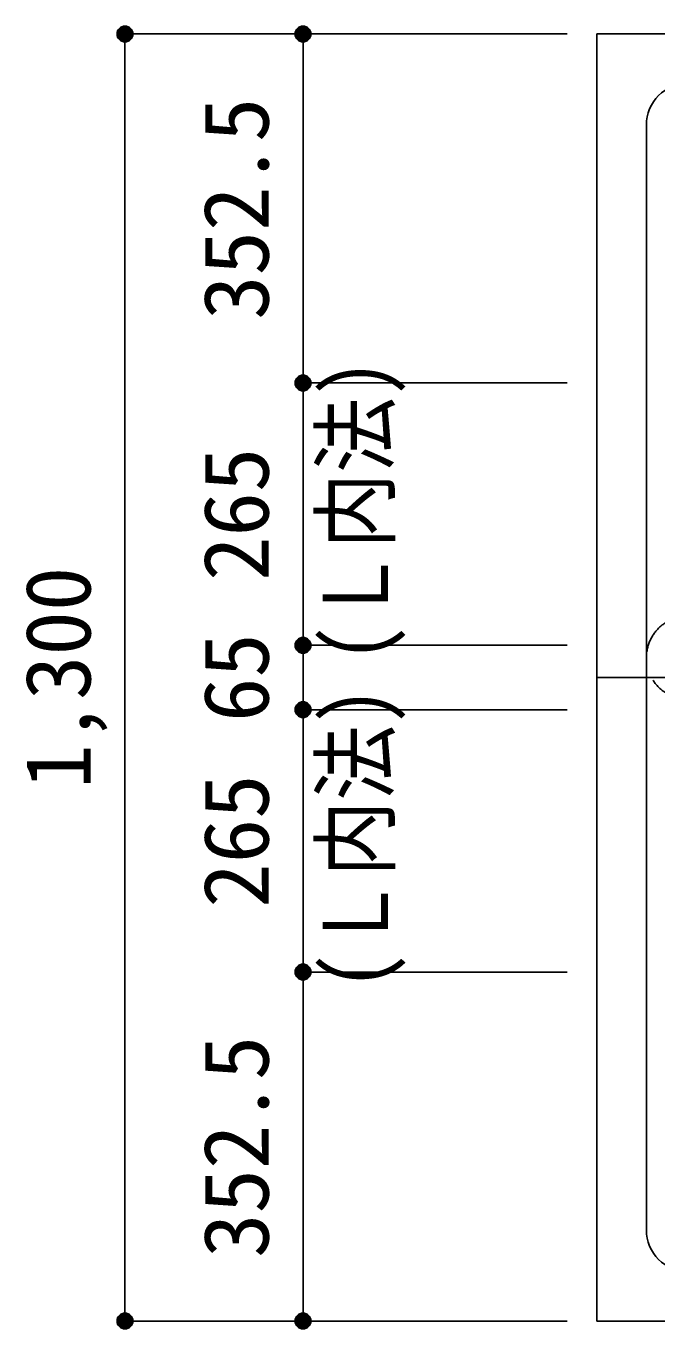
# Model space of a CAD drawing. Units: millimetres at full size, sheet at 1:30. Extents: x -5973 to 5954, y -4195 to 4201.
# Drawn here: x -675 to -37, y -2400 to -1084 of the extents above; entities that cross this region are included whole.
import ezdxf
from ezdxf.enums import TextEntityAlignment as Align

# ---------------------------------------------------------------- set-up
doc = ezdxf.new("R2010")
doc.units = ezdxf.units.MM
doc.header["$LTSCALE"] = 30
doc.header["$PDMODE"] = 32
doc.header["$PDSIZE"] = 15
doc.linetypes.add('CHAIN1', pattern=[8, 5, -1, 1, -1])
doc.linetypes.add('DASHED2', pattern=[3, 2, -1])
for name, color, linetype in [('0-1_躯体線', 2, 'Continuous'), ('0-4_フープ筋', 7, 'Continuous'), ('0-7_文字', 4, 'Continuous'), ('0-C', 7, 'DASHED2'), ('0-D_寸法', 4, 'Continuous')]:
    doc.layers.add(name, color=color, linetype=linetype)
doc.styles.add('ＭＳ ゴシック', font='')
doc.styles.get('ＭＳ ゴシック').set_extended_font_data('MS Gothic')

msp = doc.modelspace()

# ---------------------------------------------------------------- linework, layer by layer
at = {"layer": '0-1_躯体線'}
for p, q in [((1602.44, -1092.16), (-97.56, -1092.16)), ((-97.56, -1092.16), (-97.56, -2392.16)), ((-97.56, -2392.16), (196.94, -2392.16))]:
    msp.add_line(p, q, dxfattribs=at)
at = {"layer": '0-4_フープ筋'}
msp.add_line((-47.56, -1184.16), (-47.56, -2300.16), dxfattribs=at)
for centre, start, end in [((-5.56, -1184.16), 90, 180), ((-5.56, -2300.16), 180, 270)]:
    msp.add_arc(centre, 42, start, end, dxfattribs=at)
at = {"layer": '0-C'}
msp.add_arc((-5.56, -1722.16), 42, 90, 270, dxfattribs=at)
at = {"layer": '0-D_寸法'}
for p, q in [((-574.6, -1092.16), (-394.6, -1092.16)), ((-574.6, -1092.16), (-394.6, -1092.16)), ((-574.6, -1092.16), (-574.6, -2392.16)), ((-394.6, -1092.16), (-394.6, -1444.66)), ((-394.6, -1092.16), (-127.56, -1092.16)), ((-394.6, -1444.66), (-127.56, -1444.66)), ((-394.6, -1444.66), (-394.6, -1709.66)), ((-394.6, -1709.66), (-127.56, -1709.66)), ((-394.6, -1709.66), (-394.6, -1774.66)), ((-394.6, -1774.66), (-127.56, -1774.66)), ((-394.6, -1774.66), (-394.6, -2039.66)), ((-394.6, -2039.66), (-127.56, -2039.66)), ((-394.6, -2039.66), (-394.6, -2392.16)), ((-574.6, -2392.16), (-394.6, -2392.16)), ((-394.6, -2392.16), (-127.56, -2392.16)), ((-394.6, -2392.16), (-127.56, -2392.16))]:
    msp.add_line(p, q, dxfattribs=at)
at = {"layer": '0-D_寸法', "linetype": 'CHAIN1'}
msp.add_line((-97.56, -1742.16), (1202.44, -1742.16), dxfattribs=at)
at = {"layer": '0-D_寸法'}
msp.add_lwpolyline([(-574.6, -2392.16), (-574.6, -1092.16), (-574.6, -2392.16)], dxfattribs=at)
for centre, radius in [((-574.6, -1092.16), 8), ((-574.6, -1092.16), 7.2), ((-574.6, -1092.16), 6.4), ((-574.6, -1092.16), 5.6), ((-574.6, -1092.16), 4.8), ((-574.6, -1092.16), 4), ((-574.6, -1092.16), 3.2), ((-574.6, -1092.16), 2.4), ((-574.6, -1092.16), 1.6), ((-574.6, -1092.16), 0.8), ((-394.6, -1092.16), 8), ((-394.6, -1092.16), 7.2), ((-394.6, -1092.16), 6.4), ((-394.6, -1092.16), 5.6), ((-394.6, -1092.16), 4.8), ((-394.6, -1092.16), 4), ((-394.6, -1092.16), 3.2), ((-394.6, -1092.16), 2.4), ((-394.6, -1092.16), 1.6), ((-394.6, -1092.16), 0.8), ((-394.6, -1444.66), 8), ((-394.6, -1444.66), 7.2), ((-394.6, -1444.66), 6.4), ((-394.6, -1444.66), 5.6), ((-394.6, -1444.66), 4.8), ((-394.6, -1444.66), 4), ((-394.6, -1444.66), 3.2), ((-394.6, -1444.66), 2.4), ((-394.6, -1444.66), 1.6), ((-394.6, -1444.66), 0.8), ((-394.6, -1709.66), 8), ((-394.6, -1709.66), 7.2), ((-394.6, -1709.66), 6.4), ((-394.6, -1709.66), 5.6), ((-394.6, -1709.66), 4.8), ((-394.6, -1709.66), 4), ((-394.6, -1709.66), 3.2), ((-394.6, -1709.66), 2.4), ((-394.6, -1709.66), 1.6), ((-394.6, -1709.66), 0.8), ((-394.6, -1774.66), 8), ((-394.6, -1774.66), 7.2), ((-394.6, -1774.66), 6.4), ((-394.6, -1774.66), 5.6), ((-394.6, -1774.66), 4.8), ((-394.6, -1774.66), 4), ((-394.6, -1774.66), 3.2), ((-394.6, -1774.66), 2.4), ((-394.6, -1774.66), 1.6), ((-394.6, -1774.66), 0.8), ((-394.6, -2039.66), 8), ((-394.6, -2039.66), 7.2), ((-394.6, -2039.66), 6.4), ((-394.6, -2039.66), 5.6), ((-394.6, -2039.66), 4.8), ((-394.6, -2039.66), 4), ((-394.6, -2039.66), 3.2), ((-394.6, -2039.66), 2.4), ((-394.6, -2039.66), 1.6), ((-394.6, -2039.66), 0.8), ((-574.6, -2392.16), 8), ((-574.6, -2392.16), 7.2), ((-574.6, -2392.16), 6.4), ((-574.6, -2392.16), 5.6), ((-574.6, -2392.16), 4.8), ((-574.6, -2392.16), 4), ((-574.6, -2392.16), 3.2), ((-574.6, -2392.16), 2.4), ((-574.6, -2392.16), 1.6), ((-574.6, -2392.16), 0.8), ((-394.6, -2392.16), 8), ((-394.6, -2392.16), 7.2), ((-394.6, -2392.16), 6.4), ((-394.6, -2392.16), 5.6), ((-394.6, -2392.16), 4.8), ((-394.6, -2392.16), 4), ((-394.6, -2392.16), 3.2), ((-394.6, -2392.16), 2.4), ((-394.6, -2392.16), 1.6), ((-394.6, -2392.16), 0.8)]:
    msp.add_circle(centre, radius, dxfattribs=at)
at = {"layer": '0-D_寸法', "color": 7}
for p in [(-574.6, -1092.16), (-394.6, -1092.16), (-394.6, -1092.16), (-394.6, -1444.66), (-394.6, -1444.66), (-394.6, -1709.66), (-394.6, -1709.66), (-394.6, -1774.66), (-394.6, -1774.66), (-394.6, -2039.66), (-394.6, -2039.66), (-574.6, -2392.16), (-394.6, -2392.16), (-394.6, -2392.16)]:
    msp.add_point(p, dxfattribs=at)

# ---------------------------------------------------------------- texts
at = {"layer": '0-7_文字', "style": 'ＭＳ ゴシック', "width": 0.85}
for p in [(-288.92, -1726.59), (-288.92, -2057.73)]:
    msp.add_text('(Ｌ内法)', height=65.98, rotation=90, dxfattribs=at).set_placement(p, align=Align.BOTTOM_LEFT)
at = {"layer": '0-D_寸法', "style": 'ＭＳ ゴシック'}
for s, p in [('352.5', (-409.6, -1380.91)), ('265', (-409.6, -1644.66)), ('1,300', (-589.6, -1854.66)), ('65', (-409.6, -1787.16)), ('265', (-409.6, -1974.66)), ('352.5', (-409.6, -2328.41))]:
    msp.add_text(s, height=65.98, rotation=90, dxfattribs=at).set_placement(p, align=Align.BOTTOM_LEFT)

doc.saveas('drawing.dxf')
